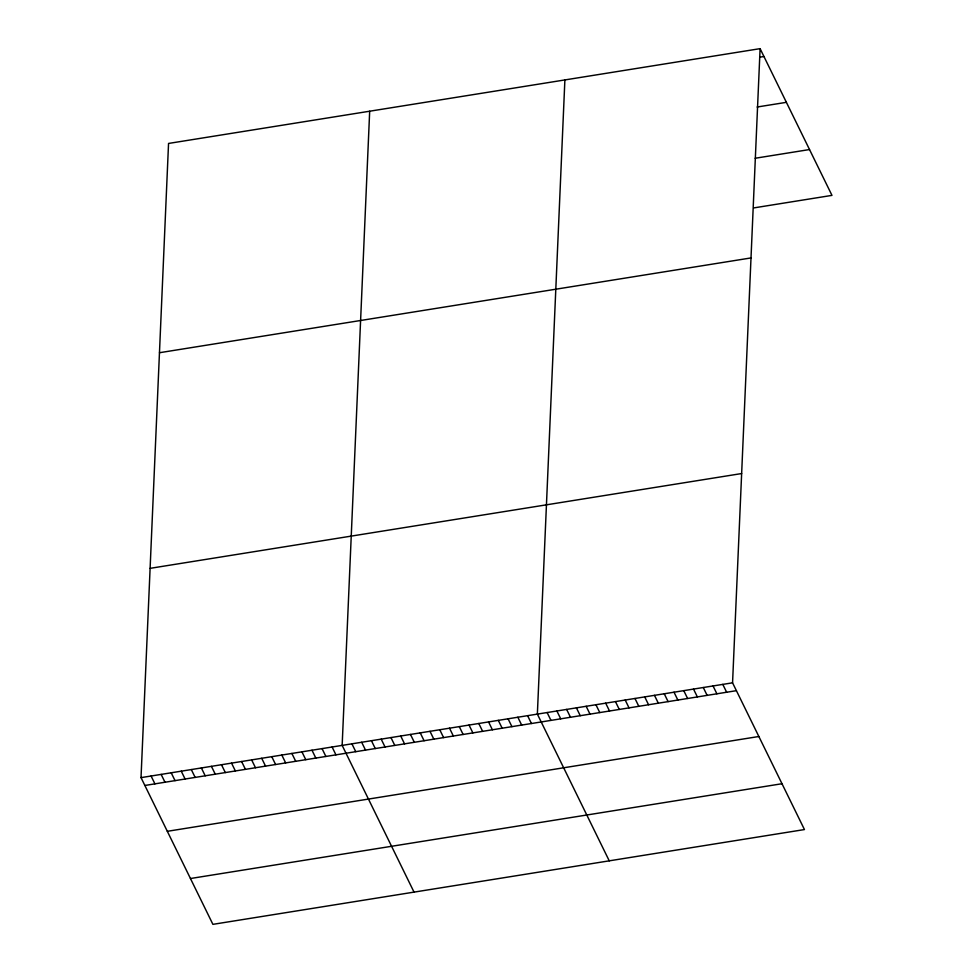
<?xml version="1.0" encoding="UTF-8"?>
<svg xmlns="http://www.w3.org/2000/svg" width="973" height="973" viewBox="0 0 973 973"><rect width="100%" height="100%" fill="white"/><g stroke="black" fill="none" stroke-linecap="round" stroke-linejoin="round"><path stroke-width="1.46" d="M760.095 48.65L732.56 682.827L804.452 829.555L212.905 924.35L141.024 777.622L168.548 143.445L760.095 48.65L831.976 195.378L753.893 207.894M369.679 111.214L342.155 745.391L414.036 892.119M564.887 79.932L537.364 714.109L609.244 860.837M759.755 57.176L763.939 56.495M757.103 107.018L786.391 102.335M755.145 158.258L809.524 149.55M159.475 352.725L751.01 257.93M150.11 568.341L741.645 473.547M141.024 777.622L732.56 682.827M144.88 785.466L736.415 690.672M167.332 831.307L758.867 736.5M190.453 878.522L782 783.727M722.805 684.384L726.649 692.241M713.039 685.953L716.894 693.798M703.284 687.522L707.128 695.367M693.518 689.079L697.373 696.936M683.764 690.648L687.607 698.492M674.009 692.204L677.853 700.061M664.243 693.773L668.086 701.618M654.488 695.342L658.332 703.187M644.722 696.899L648.565 704.756M634.968 698.468L638.811 706.313M625.201 700.025L629.045 707.882M615.447 701.594L619.29 709.439M605.68 703.163L609.524 711.008M595.926 704.72L599.769 712.577M586.16 706.289L590.003 714.133M576.405 707.845L580.249 715.702M566.639 709.414L570.482 717.259M556.884 710.983L560.728 718.828M547.118 712.54L550.961 720.397M527.597 715.666L531.44 723.523M517.843 717.235L521.686 725.08M508.076 718.804L511.92 726.649M498.322 720.361L502.165 728.218M488.555 721.93L492.399 729.774M478.801 723.498L482.644 731.343M469.035 725.055L472.878 732.912M459.28 726.624L463.124 734.469M449.514 728.181L453.357 736.038M439.76 729.75L443.603 737.595M429.993 731.319L433.836 739.164M420.239 732.876L424.082 740.733M410.472 734.445L414.316 742.29M400.718 736.002L404.561 743.859M390.951 737.57L394.795 745.415M381.197 739.139L385.04 746.984M371.431 740.696L375.274 748.553M361.676 742.265L365.52 750.11M351.91 743.822L355.753 751.679M332.097 746.996L335.94 754.853M322.039 748.614L325.882 756.459M311.98 750.219L315.824 758.076M301.922 751.837L305.777 759.682M291.876 753.443L295.719 761.3M281.817 755.06L285.661 762.905M271.759 756.678L275.602 764.523M261.701 758.283L265.544 766.128M251.642 759.901L255.498 767.746M241.596 761.506L245.439 769.351M231.538 763.124L235.381 770.969M221.479 764.729L225.322 772.574M211.421 766.347L215.264 774.192M201.362 767.952L205.206 775.797M191.304 769.57L195.159 777.415M181.258 771.175L185.101 779.02M171.199 772.793L175.043 780.638M161.141 774.399L164.984 782.243M151.083 776.016L154.926 783.861"/></g></svg>
